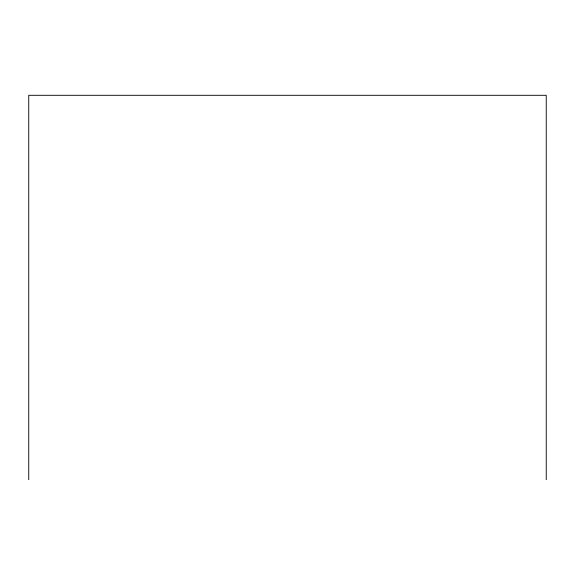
<?xml version="1.0" encoding="UTF-8"?>
<svg xmlns="http://www.w3.org/2000/svg" width="575" height="575" viewBox="0 0 575 575"><rect width="100%" height="100%" fill="white"/><g stroke="black" fill="none" stroke-linecap="round" stroke-linejoin="round"><path stroke-width="0.86" d="M546.25 479.694L546.25 95.306L28.75 95.306L28.75 479.694"/></g></svg>
